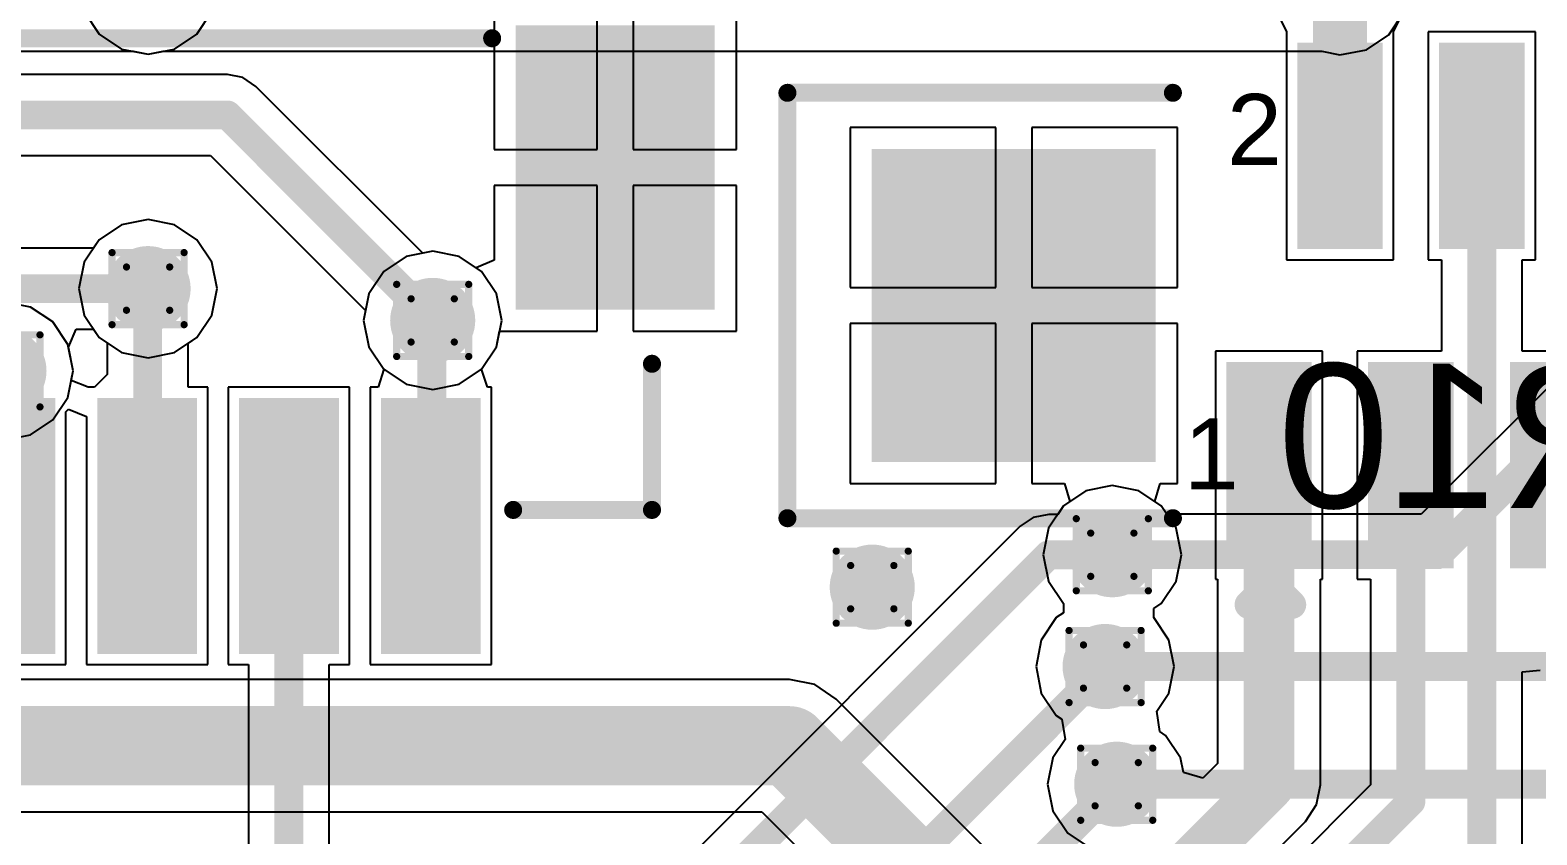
# Model space of a CAD drawing. Header units: inches. Extents: x -8 to 210, y -39 to 109.
# Drawn here: x 34.7 to 45.33, y 49.46 to 55.13 of the extents above; entities that cross this region are included whole.
import ezdxf

# ---------------------------------------------------------------- set-up
doc = ezdxf.new("R2010")
doc.units = ezdxf.units.IN
for name, color, linetype in [('Bottom Layer', 5, 'Continuous'), ('Bottom Overlay', 54, 'Continuous'), ('Drill Drawing', 1, 'Continuous'), ('Top Layer', 1, 'Continuous'), ('Top Overlay', 2, 'Continuous'), ('Top Paste', 8, 'Continuous'), ('Top Solder', 216, 'Continuous'), ('Via Holes', 16, 'Continuous')]:
    doc.layers.add(name, color=color, linetype=linetype)
doc.styles.add('Arial', font='', dxfattribs={"height": 0.2})
doc.styles.get('Arial').set_extended_font_data('Arial')

# ---------------------------------------------------------------- blocks, each defined once
blk = doc.blocks.new('V________T______87')
at = {"layer": 'Top Layer'}
for points in [[(-4.39999755, 2.16249885), (-3.199997409999999, 2.16249885), (-3.199997409999999, 0.36249991), (-4.39999755, 0.36249991)], [(3.20000249, 2.16249885), (4.400002629999999, 2.16249885), (4.400002629999999, 0.36249991), (3.20000249, 0.36249991)], [(-2.74999704, -0.46249971), (-2.24999804, -0.46249971), (-2.24999804, -2.06249905), (-2.74999704, -2.06249905)], [(-1.7499965, -0.46249971), (-1.2499975, -0.46249971), (-1.2499975, -2.06249905), (-1.7499965, -2.06249905)], [(-0.7499959599999999, -0.46249971), (-0.24999696, -0.46249971), (-0.24999696, -2.06249905), (-0.7499959599999999, -2.06249905)], [(0.25000204, -0.46249971), (0.75000104, -0.46249971), (0.75000104, -2.06249905), (0.25000204, -2.06249905)], [(1.25000258, -0.46249971), (1.75000158, -0.46249971), (1.75000158, -2.06249905), (1.25000258, -2.06249905)], [(2.25000312, -0.46249971), (2.75000212, -0.46249971), (2.75000212, -2.06249905), (2.25000312, -2.06249905)]]:
    blk.add_hatch(color=1, dxfattribs=at).paths.add_polyline_path(points)
at = {"layer": 'Top Paste'}
for points in [[(-4.39999755, 2.16249885), (-3.199997409999999, 2.16249885), (-3.199997409999999, 0.36249991), (-4.39999755, 0.36249991)], [(3.20000249, 2.16249885), (4.400002629999999, 2.16249885), (4.400002629999999, 0.36249991), (3.20000249, 0.36249991)], [(-2.74999704, -0.46249971), (-2.24999804, -0.46249971), (-2.24999804, -2.06249905), (-2.74999704, -2.06249905)], [(-1.7499965, -0.46249971), (-1.2499975, -0.46249971), (-1.2499975, -2.06249905), (-1.7499965, -2.06249905)], [(-0.7499959599999999, -0.46249971), (-0.24999696, -0.46249971), (-0.24999696, -2.06249905), (-0.7499959599999999, -2.06249905)], [(0.25000204, -0.46249971), (0.75000104, -0.46249971), (0.75000104, -2.06249905), (0.25000204, -2.06249905)], [(1.25000258, -0.46249971), (1.75000158, -0.46249971), (1.75000158, -2.06249905), (1.25000258, -2.06249905)], [(2.25000312, -0.46249971), (2.75000212, -0.46249971), (2.75000212, -2.06249905), (2.25000312, -2.06249905)]]:
    blk.add_hatch(color=8, dxfattribs=at).paths.add_polyline_path(points)
at = {"layer": 'Top Solder'}
for points in [[(-4.50159755, 2.26409885), (-3.09839741, 2.26409885), (-3.09839741, 0.26089991), (-4.50159755, 0.26089991)], [(3.09840249, 2.26409885), (4.50160263, 2.26409885), (4.50160263, 0.26089991), (3.09840249, 0.26089991)], [(-2.85159704, -0.36089971), (-2.14839804, -0.36089971), (-2.14839804, -2.16409905), (-2.85159704, -2.16409905)], [(-1.8515965, -0.36089971), (-1.1483975, -0.36089971), (-1.1483975, -2.16409905), (-1.8515965, -2.16409905)], [(-0.8515959599999999, -0.36089971), (-0.14839696, -0.36089971), (-0.14839696, -2.16409905), (-0.8515959599999999, -2.16409905)], [(0.14840204, -0.36089971), (0.8516010399999999, -0.36089971), (0.8516010399999999, -2.16409905), (0.14840204, -2.16409905)], [(1.14840258, -0.36089971), (1.85160158, -0.36089971), (1.85160158, -2.16409905), (1.14840258, -2.16409905)], [(2.14840312, -0.36089971), (2.85160212, -0.36089971), (2.85160212, -2.16409905), (2.14840312, -2.16409905)]]:
    blk.add_hatch(color=216, dxfattribs=at).paths.add_polyline_path(points)
at = {"layer": 'Top Overlay'}
for points in [[(-2.884398599999999, 2.1731986, 0.127, 0.127, 0), (2.9322014, 2.1731986, 0.127, 0.127, 0)], [(-4.0591994, -1.15000024, 0.127, 0.127, 0), (-4.0591994, -0.12040108, 0.127, 0.127, 0)], [(4.059204479999999, -1.15000024, 0.127, 0.127, 0), (4.059204479999999, -0.12040108, 0.127, 0.127, 0)], [(-4.0591994, -1.15000024, 0.127, 0.127, 0), (-3.08040024, -1.15000024, 0.127, 0.127, 0)], [(3.08040532, -1.15000024, 0.127, 0.127, 0), (4.059204479999999, -1.15000024, 0.127, 0.127, 0)], [(-3.1496, -1.4224, 0.127, 0.127, 0), (-3.0226, -1.5494, 0.127, 0.127, 0)], [(-3.1496, -1.6764, 0.127, 0.127, 0), (-3.1496, -1.4224, 0.127, 0.127, 0)], [(-3.1496, -1.6764, 0.127, 0.127, 0), (-3.0226, -1.5494, 0.127, 0.127, 0)]]:
    blk.add_lwpolyline(points, format="xyseb", dxfattribs=at)
for points in [[(-2.9161486, 2.1731986, 0.0635, 0.0635, 1), (-2.8526486, 2.1731986, 0.0635, 0.0635, 1)], [(2.9004514, 2.1731986, 0.0635, 0.0635, 1), (2.9639514, 2.1731986, 0.0635, 0.0635, 1)], [(-4.0909494, -0.12040108, 0.0635, 0.0635, 1), (-4.0274494, -0.12040108, 0.0635, 0.0635, 1)], [(4.02745448, -0.12040108, 0.0635, 0.0635, 1), (4.09095448, -0.12040108, 0.0635, 0.0635, 1)], [(-4.0909494, -1.15000024, 0.0635, 0.0635, 1), (-4.0274494, -1.15000024, 0.0635, 0.0635, 1)], [(-4.0909494, -1.15000024, 0.0635, 0.0635, 1), (-4.0274494, -1.15000024, 0.0635, 0.0635, 1)], [(-3.11215024, -1.15000024, 0.0635, 0.0635, 1), (-3.04865024, -1.15000024, 0.0635, 0.0635, 1)], [(3.04865532, -1.15000024, 0.0635, 0.0635, 1), (3.11215532, -1.15000024, 0.0635, 0.0635, 1)], [(4.02745448, -1.15000024, 0.0635, 0.0635, 1), (4.09095448, -1.15000024, 0.0635, 0.0635, 1)], [(4.02745448, -1.15000024, 0.0635, 0.0635, 1), (4.09095448, -1.15000024, 0.0635, 0.0635, 1)], [(-3.18135, -1.4224, 0.0635, 0.0635, 1), (-3.11785, -1.4224, 0.0635, 0.0635, 1)], [(-3.18135, -1.4224, 0.0635, 0.0635, 1), (-3.11785, -1.4224, 0.0635, 0.0635, 1)], [(-3.05435, -1.5494, 0.0635, 0.0635, 1), (-2.99085, -1.5494, 0.0635, 0.0635, 1)], [(-3.05435, -1.5494, 0.0635, 0.0635, 1), (-2.99085, -1.5494, 0.0635, 0.0635, 1)], [(-3.18135, -1.6764, 0.0635, 0.0635, 1), (-3.11785, -1.6764, 0.0635, 0.0635, 1)], [(-3.18135, -1.6764, 0.0635, 0.0635, 1), (-3.11785, -1.6764, 0.0635, 0.0635, 1)]]:
    blk.add_lwpolyline(points, format="xyseb", close=True, dxfattribs=at)
blk = doc.blocks.new('F0503_ZV_18_20T_R_88')
at = {"layer": 'Top Layer'}
for points in [[(-3.94999972, 1.75000158), (-3.55000052, 1.75000158), (-3.55000052, 0.50000154), (-3.94999972, 0.50000154)], [(-2.94999918, 1.75000158), (-2.54999998, 1.75000158), (-2.54999998, 0.50000154), (-2.94999918, 0.50000154)], [(-6.95000007, 1.00000054), (-5.15000113, 1.00000054), (-5.15000113, -1.00000054), (-6.95000007, -1.00000054)], [(-4.44999872, -0.499999), (-4.04999952, -0.499999), (-4.04999952, -1.74999904), (-4.44999872, -1.74999904)], [(-4.44999872, -0.499999), (-4.04999952, -0.499999), (-4.04999952, -1.74999904), (-4.44999872, -1.74999904)], [(-3.44999818, -0.499999), (-3.04999898, -0.499999), (-3.04999898, -1.74999904), (-3.44999818, -1.74999904)], [(-2.44999764, -0.499999), (-2.04999844, -0.499999), (-2.04999844, -1.74999904), (-2.44999764, -1.74999904)]]:
    blk.add_hatch(color=1, dxfattribs=at).paths.add_polyline_path(points)
at = {"layer": 'Top Paste'}
for points in [[(-3.94999972, 1.75000158), (-3.55000052, 1.75000158), (-3.55000052, 0.50000154), (-3.94999972, 0.50000154)], [(-2.94999918, 1.75000158), (-2.54999998, 1.75000158), (-2.54999998, 0.50000154), (-2.94999918, 0.50000154)], [(-6.95000007, 1.00000054), (-5.15000113, 1.00000054), (-5.15000113, -1.00000054), (-6.95000007, -1.00000054)], [(-4.44999872, -0.499999), (-4.04999952, -0.499999), (-4.04999952, -1.74999904), (-4.44999872, -1.74999904)], [(-4.44999872, -0.499999), (-4.04999952, -0.499999), (-4.04999952, -1.74999904), (-4.44999872, -1.74999904)], [(-3.44999818, -0.499999), (-3.04999898, -0.499999), (-3.04999898, -1.74999904), (-3.44999818, -1.74999904)], [(-2.44999764, -0.499999), (-2.04999844, -0.499999), (-2.04999844, -1.74999904), (-2.44999764, -1.74999904)]]:
    blk.add_hatch(color=8, dxfattribs=at).paths.add_polyline_path(points)
at = {"layer": 'Top Solder'}
for points in [[(-4.05159972, 1.85160158), (-3.448400519999999, 1.85160158), (-3.448400519999999, 0.39840154), (-4.05159972, 0.39840154)], [(-3.05159918, 1.85160158), (-2.44839998, 1.85160158), (-2.44839998, 0.39840154), (-3.05159918, 0.39840154)], [(-7.05160007, 1.10160054), (-5.048401129999999, 1.10160054), (-5.048401129999999, -1.10160054), (-7.05160007, -1.10160054)], [(-4.551598719999999, -0.398399), (-3.94839952, -0.398399), (-3.94839952, -1.85159904), (-4.551598719999999, -1.85159904)], [(-4.551598719999999, -0.398399), (-3.94839952, -0.398399), (-3.94839952, -1.85159904), (-4.551598719999999, -1.85159904)], [(-3.55159818, -0.398399), (-2.94839898, -0.398399), (-2.94839898, -1.85159904), (-3.55159818, -1.85159904)], [(-2.55159764, -0.398399), (-1.94839844, -0.398399), (-1.94839844, -1.85159904), (-2.55159764, -1.85159904)]]:
    blk.add_hatch(color=216, dxfattribs=at).paths.add_polyline_path(points)
at = {"layer": 'Top Overlay'}
for points in [[(-7.6454, -1.4986, 0.127, 0.127, 0), (-7.6454, 1.4986, 0.127, 0.127, 0)], [(-7.6454, 1.4986, 0.127, 0.127, 0), (-4.9276, 1.4986, 0.127, 0.127, 0)], [(-7.6454, -1.4986, 0.127, 0.127, 0), (-4.9276, -1.4986, 0.127, 0.127, 0)], [(-4.39280046, -2.1082, 0.1999996, 0.1999996, 0), (-4.24040046, -1.9558, 0.1999996, 0.1999996, 0)], [(-4.24040046, -1.9558, 0.1999996, 0.1999996, 0), (-4.08800046, -2.1082, 0.1999996, 0.1999996, 0)], [(-4.39280046, -2.1082, 0.1999996, 0.1999996, 0), (-4.08800046, -2.1082, 0.1999996, 0.1999996, 0)]]:
    blk.add_lwpolyline(points, format="xyseb", dxfattribs=at)
for points in [[(-7.67715, 1.4986, 0.0635, 0.0635, 1), (-7.61365, 1.4986, 0.0635, 0.0635, 1)], [(-7.67715, 1.4986, 0.0635, 0.0635, 1), (-7.61365, 1.4986, 0.0635, 0.0635, 1)], [(-4.95935, 1.4986, 0.0635, 0.0635, 1), (-4.89585, 1.4986, 0.0635, 0.0635, 1)], [(-7.67715, -1.4986, 0.0635, 0.0635, 1), (-7.61365, -1.4986, 0.0635, 0.0635, 1)], [(-7.67715, -1.4986, 0.0635, 0.0635, 1), (-7.61365, -1.4986, 0.0635, 0.0635, 1)], [(-4.95935, -1.4986, 0.0635, 0.0635, 1), (-4.89585, -1.4986, 0.0635, 0.0635, 1)], [(-4.29040036, -1.9558, 0.0999998, 0.0999998, 1), (-4.19040056, -1.9558, 0.0999998, 0.0999998, 1)], [(-4.29040036, -1.9558, 0.0999998, 0.0999998, 1), (-4.19040056, -1.9558, 0.0999998, 0.0999998, 1)], [(-4.44280036, -2.1082, 0.0999998, 0.0999998, 1), (-4.34280056, -2.1082, 0.0999998, 0.0999998, 1)], [(-4.44280036, -2.1082, 0.0999998, 0.0999998, 1), (-4.34280056, -2.1082, 0.0999998, 0.0999998, 1)], [(-4.13800036, -2.1082, 0.0999998, 0.0999998, 1), (-4.03800056, -2.1082, 0.0999998, 0.0999998, 1)], [(-4.13800036, -2.1082, 0.0999998, 0.0999998, 1), (-4.03800056, -2.1082, 0.0999998, 0.0999998, 1)]]:
    blk.add_lwpolyline(points, format="xyseb", close=True, dxfattribs=at)
at = {"layer": 'Top Overlay', "style": 'Arial'}
for s, p in [('2', (-4.5466, 0.9905999999999999)), ('1', (-4.8514, -1.2954))]:
    blk.add_text(s, height=0.499999, dxfattribs=at).set_placement(p)

msp = doc.modelspace()

# ---------------------------------------------------------------- hatches: boundary and pattern name
at = {"layer": 'Bottom Layer'}
h = msp.add_hatch(color=5, dxfattribs=at)
edge = h.paths.add_edge_path()
edge.add_arc((35.5346, 53.3097994), 0.2999994, 0, 360)
h = msp.add_hatch(color=5, dxfattribs=at)
edge = h.paths.add_edge_path()
edge.add_arc((37.5412, 53.08599999999999), 0.2999994, 0, 360)
h = msp.add_hatch(color=5, dxfattribs=at)
edge = h.paths.add_edge_path()
edge.add_arc((34.5186, 52.7304), 0.2999994, 0, 360)
h = msp.add_hatch(color=5, dxfattribs=at)
edge = h.paths.add_edge_path()
edge.add_arc((42.33239691999999, 51.435), 0.2999994, 0, 360)
h = msp.add_hatch(color=5, dxfattribs=at)
edge = h.paths.add_edge_path()
edge.add_arc((40.64, 51.2064), 0.2999994, 0, 360)
h = msp.add_hatch(color=5, dxfattribs=at)
edge = h.paths.add_edge_path()
edge.add_arc((42.28159692, 50.64714026), 0.2999994, 0, 360)
h = msp.add_hatch(color=5, dxfattribs=at)
edge = h.paths.add_edge_path()
edge.add_arc((42.36347382, 49.81788614), 0.2999994, 0, 360)
at = {"layer": 'Top Layer'}
h = msp.add_hatch(color=1, dxfattribs=at)
edge = h.paths.add_edge_path()
edge.add_arc((35.5346, 53.3097994), 0.2999994, 0, 360)
h = msp.add_hatch(color=1, dxfattribs=at)
edge = h.paths.add_edge_path()
edge.add_arc((37.5412, 53.08599999999999), 0.2999994, 0, 360)
h = msp.add_hatch(color=1, dxfattribs=at)
edge = h.paths.add_edge_path()
edge.add_arc((34.5186, 52.7304), 0.2999994, 0, 360)
h = msp.add_hatch(color=1, dxfattribs=at)
edge = h.paths.add_edge_path()
edge.add_arc((42.33239691999999, 51.435), 0.2999994, 0, 360)
h = msp.add_hatch(color=1, dxfattribs=at)
edge = h.paths.add_edge_path()
edge.add_arc((40.64, 51.2064), 0.2999994, 0, 360)
h = msp.add_hatch(color=1, dxfattribs=at)
edge = h.paths.add_edge_path()
edge.add_arc((42.28159692, 50.64714026), 0.2999994, 0, 360)
h = msp.add_hatch(color=1, dxfattribs=at)
edge = h.paths.add_edge_path()
edge.add_arc((42.36347382, 49.81788614), 0.2999994, 0, 360)
at = {"layer": 'Via Holes'}
h = msp.add_hatch(color=7, dxfattribs=at)
edge = h.paths.add_edge_path()
edge.add_arc((35.5346, 53.3097994), 0.1499997, 0, 360)
h = msp.add_hatch(color=7, dxfattribs=at)
edge = h.paths.add_edge_path()
edge.add_arc((37.5412, 53.08599999999999), 0.1499997, 0, 360)
h = msp.add_hatch(color=7, dxfattribs=at)
edge = h.paths.add_edge_path()
edge.add_arc((42.33239691999999, 51.435), 0.1499997, 0, 360)
h = msp.add_hatch(color=7, dxfattribs=at)
edge = h.paths.add_edge_path()
edge.add_arc((40.64, 51.2064), 0.1499997, 0, 360)
h = msp.add_hatch(color=7, dxfattribs=at)
edge = h.paths.add_edge_path()
edge.add_arc((42.28159692, 50.64714026), 0.1499997, 0, 360)
h = msp.add_hatch(color=7, dxfattribs=at)
edge = h.paths.add_edge_path()
edge.add_arc((42.36347382, 49.81788614), 0.1499997, 0, 360)

# ---------------------------------------------------------------- linework, layer by layer
at = {"layer": 'Bottom Layer'}
for p, q in [((35.0845247, 55.26177162), (35.1901252, 55.1037252)), ((44.28187485999999, 55.09912526), (44.38747536, 55.25717167999999)), ((35.1901252, 55.1037252), (35.34817162, 54.9981247)), ((44.12382844, 54.99352475999999), (44.28187485999999, 55.09912526)), ((35.34817162, 54.9981247), (35.5346, 54.9610407)), ((35.5346, 54.9610407), (35.6401878, 54.98204396000001)), ((35.6401878, 54.98204396000001), (43.8086881, 54.98204396000001)), ((43.8086881, 54.98204396000001), (43.93740005999999, 54.95644076)), ((43.93740005999999, 54.95644076), (44.12382844, 54.99352475999999)), ((36.0933873, 54.81867369999999), (10.795, 54.81867369999999)), ((36.0934, 54.81867624), (36.0933873, 54.81867369999999)), ((36.20241679999999, 54.79698971999999), (36.0934, 54.81867624)), ((36.29483724, 54.73523724), (36.20241679999999, 54.79698971999999)), ((37.47089788, 53.55917405999999), (36.29483724, 54.73523724)), ((10.91299824, 54.2489263), (35.97539922, 54.2489263)), ((35.97539922, 54.2489263), (37.06802594, 53.15630211999999)), ((35.34817162, 53.7598747), (35.1901252, 53.6542742)), ((35.5346, 53.7969587), (35.34817162, 53.7598747)), ((35.72102838, 53.7598747), (35.5346, 53.7969587)), ((35.8790748, 53.6542742), (35.72102838, 53.7598747)), ((35.1901252, 53.6542742), (35.15030308, 53.59467309999999)), ((35.98467529999999, 53.49622778), (35.8790748, 53.6542742)), ((35.15030308, 53.59467309999999), (13.7112121, 53.59467309999999)), ((37.5412, 53.5731593), (37.47089788, 53.55917405999999)), ((37.72762838, 53.53607529999999), (37.5412, 53.5731593)), ((36.0217593, 53.3097994), (35.98467529999999, 53.49622778)), ((37.8856748, 53.4304748), (37.72762838, 53.53607529999999)), ((37.9912753, 53.27242838), (37.8856748, 53.4304748)), ((35.98467529999999, 53.12337101999999), (36.0217593, 53.3097994)), ((38.0283593, 53.08599999999999), (37.9912753, 53.27242838)), ((35.8790748, 52.9653246), (35.98467529999999, 53.12337101999999)), ((37.06802594, 53.15630211999999), (37.0540407, 53.08599999999999)), ((34.9724345, 52.89792316), (35.0266635, 53.0249257)), ((35.0266635, 53.0249257), (35.15030308, 53.0249257)), ((35.15030308, 53.0249257), (35.1901252, 52.9653246)), ((37.0540407, 53.08599999999999), (37.0911247, 52.89957162)), ((37.9912753, 52.89957162), (38.0283593, 53.08599999999999)), ((35.1901252, 52.9653246), (35.34817162, 52.85972409999999)), ((35.72102838, 52.85972409999999), (35.8790748, 52.9653246)), ((37.0911247, 52.89957162), (37.1967252, 52.7415252)), ((37.8856748, 52.7415252), (37.9912753, 52.89957162)), ((35.00575929999999, 52.7304), (34.9724345, 52.89792316)), ((35.34817162, 52.85972409999999), (35.5346, 52.8226401)), ((35.5346, 52.8226401), (35.72102838, 52.85972409999999)), ((45.66372629999999, 52.87380078), (44.50979922, 51.71987369999999)), ((34.9686753, 52.54397161999999), (35.00575929999999, 52.7304)), ((37.1967252, 52.7415252), (37.35477162, 52.6359247)), ((37.72762838, 52.6359247), (37.8856748, 52.7415252)), ((37.35477162, 52.6359247), (37.5412, 52.5988407)), ((37.5412, 52.5988407), (37.72762838, 52.6359247)), ((34.8630748, 52.3859252), (34.9686753, 52.54397161999999)), ((34.70502837999999, 52.28032469999999), (34.8630748, 52.3859252)), ((34.5186, 52.2432407), (34.70502837999999, 52.28032469999999)), ((42.14596854, 51.8850753), (41.98792212, 51.7794748)), ((42.33239691999999, 51.92215929999999), (42.14596854, 51.8850753)), ((42.5188253, 51.8850753), (42.33239691999999, 51.92215929999999)), ((42.67687172, 51.7794748), (42.5188253, 51.8850753)), ((41.98792212, 51.7794748), (41.88232162, 51.62142838)), ((42.71669384, 51.71987369999999), (42.67687172, 51.7794748)), ((44.50979922, 51.71987369999999), (42.71669384, 51.71987369999999)), ((41.88232162, 51.62142838), (41.84523762, 51.435)), ((41.84523762, 51.435), (41.88232162, 51.24857162)), ((41.88232162, 51.24857162), (41.98792212, 51.09052773999999)), ((41.93712212, 50.99161505999999), (41.83152162, 50.83356864)), ((41.98792212, 51.02555708), (41.93712212, 50.99161505999999)), ((41.98792212, 51.09052773999999), (41.98792212, 51.02555708)), ((41.83152162, 50.83356864), (41.79443762, 50.64714026)), ((41.79443762, 50.64714026), (41.83152162, 50.46071188)), ((40.0558, 50.55495604), (32.73048825999999, 50.55495604)), ((40.23419181999999, 50.51947224), (40.0558, 50.55495604)), ((40.38542088, 50.41842088), (40.23419181999999, 50.51947224)), ((41.83152162, 50.46071188), (41.93712212, 50.30266546)), ((43.72868826, 47.07515604), (40.38542088, 50.41842088)), ((41.93712212, 50.30266546), (41.97745478, 50.27571606)), ((41.97745478, 50.27571606), (41.9989254, 50.13232036)), ((41.9989254, 50.13232036), (41.91339852, 50.00431451999999)), ((41.91339852, 50.00431451999999), (41.87631452, 49.81788614)), ((41.87631452, 49.81788614), (41.91339852, 49.63145776)), ((32.6429878, 49.62264396), (39.86271428, 49.62264396)), ((39.86271428, 49.62264396), (43.20597912, 46.27937658)), ((41.91339852, 49.63145776), (42.01899902, 49.47341133999999)), ((42.01899902, 49.47341133999999), (42.17704544, 49.36781084))]:
    msp.add_line(p, q, dxfattribs=at)
for points in [[(10.795, 54.53379999999999, 0.2032, 0.2032, 0), (36.0934, 54.53379999999999, 0.2032, 0.2032, 0)], [(36.0934, 54.53379999999999, 0.2032, 0.2032, 0), (37.5412, 53.08599999999999, 0.2032, 0.2032, 0)], [(13.7111994, 53.3097994, 0.2032, 0.2032, 0), (35.5346, 53.3097994, 0.2032, 0.2032, 0)], [(44.62779999999999, 51.435, 0.2032, 0.2032, 0), (45.9486, 52.75579999999999, 0.2032, 0.2032, 0)], [(42.33239691999999, 51.435, 0.2032, 0.2032, 0), (44.62779999999999, 51.435, 0.2032, 0.2032, 0)], [(42.28159692, 50.64714026, 0.2032, 0.2032, 0), (45.83146027999999, 50.64714026, 0.2032, 0.2032, 0)], [(32.5374, 50.0888, 0.5588, 0.5588, 0), (40.0558, 50.0888, 0.5588, 0.5588, 0)], [(40.0558, 50.0888, 0.5588, 0.5588, 0), (43.5356, 46.60899999999999, 0.5588, 0.5588, 0)], [(42.36347382, 49.81788614, 0.2032, 0.2032, 0), (45.84699999999999, 49.81788614, 0.2032, 0.2032, 0)]]:
    msp.add_lwpolyline(points, format="xyseb", dxfattribs=at)
for points in [[(36.0426, 54.53379999999999, 0.1016, 0.1016, 1), (36.1442, 54.53379999999999, 0.1016, 0.1016, 1)], [(36.0426, 54.53379999999999, 0.1016, 0.1016, 1), (36.1442, 54.53379999999999, 0.1016, 0.1016, 1)], [(35.4838, 53.3097994, 0.1016, 0.1016, 1), (35.5854, 53.3097994, 0.1016, 0.1016, 1)], [(37.49039999999999, 53.08599999999999, 0.1016, 0.1016, 1), (37.592, 53.08599999999999, 0.1016, 0.1016, 1)], [(42.28159692, 51.435, 0.1016, 0.1016, 1), (42.38319692, 51.435, 0.1016, 0.1016, 1)], [(44.577, 51.435, 0.1016, 0.1016, 1), (44.6786, 51.435, 0.1016, 0.1016, 1)], [(44.577, 51.435, 0.1016, 0.1016, 1), (44.6786, 51.435, 0.1016, 0.1016, 1)], [(42.23079692, 50.64714026, 0.1016, 0.1016, 1), (42.33239691999999, 50.64714026, 0.1016, 0.1016, 1)], [(39.91609999999999, 50.0888, 0.2794, 0.2794, 1), (40.1955, 50.0888, 0.2794, 0.2794, 1)], [(39.91609999999999, 50.0888, 0.2794, 0.2794, 1), (40.1955, 50.0888, 0.2794, 0.2794, 1)], [(42.31267382, 49.81788614, 0.1016, 0.1016, 1), (42.41427382, 49.81788614, 0.1016, 0.1016, 1)]]:
    msp.add_lwpolyline(points, format="xyseb", close=True, dxfattribs=at)
at = {"layer": 'Drill Drawing'}
for points in [[(35.2806, 53.5637994, 0.0508, 0.0508, 0), (35.7886, 53.5637994, 0.0508, 0.0508, 0)], [(35.2806, 53.05579940000001, 0.0508, 0.0508, 0), (35.2806, 53.5637994, 0.0508, 0.0508, 0)], [(35.7886, 53.05579940000001, 0.0508, 0.0508, 0), (35.7886, 53.5637994, 0.0508, 0.0508, 0)], [(35.3822, 53.4621994, 0.0508, 0.0508, 0), (35.687, 53.4621994, 0.0508, 0.0508, 0)], [(35.3822, 53.1573994, 0.0508, 0.0508, 0), (35.3822, 53.4621994, 0.0508, 0.0508, 0)], [(35.687, 53.1573994, 0.0508, 0.0508, 0), (35.687, 53.4621994, 0.0508, 0.0508, 0)], [(37.2872, 53.34, 0.0508, 0.0508, 0), (37.79519999999999, 53.34, 0.0508, 0.0508, 0)], [(37.2872, 52.832, 0.0508, 0.0508, 0), (37.2872, 53.34, 0.0508, 0.0508, 0)], [(37.79519999999999, 52.832, 0.0508, 0.0508, 0), (37.79519999999999, 53.34, 0.0508, 0.0508, 0)], [(37.3888, 53.2384, 0.0508, 0.0508, 0), (37.6936, 53.2384, 0.0508, 0.0508, 0)], [(37.3888, 52.9336, 0.0508, 0.0508, 0), (37.3888, 53.2384, 0.0508, 0.0508, 0)], [(37.6936, 52.9336, 0.0508, 0.0508, 0), (37.6936, 53.2384, 0.0508, 0.0508, 0)], [(35.3822, 53.1573994, 0.0508, 0.0508, 0), (35.687, 53.1573994, 0.0508, 0.0508, 0)], [(34.26459999999999, 52.98439999999999, 0.0508, 0.0508, 0), (34.7726, 52.98439999999999, 0.0508, 0.0508, 0)], [(34.7726, 52.47639999999999, 0.0508, 0.0508, 0), (34.7726, 52.98439999999999, 0.0508, 0.0508, 0)], [(35.2806, 53.05579940000001, 0.0508, 0.0508, 0), (35.7886, 53.05579940000001, 0.0508, 0.0508, 0)], [(37.3888, 52.9336, 0.0508, 0.0508, 0), (37.6936, 52.9336, 0.0508, 0.0508, 0)], [(37.2872, 52.832, 0.0508, 0.0508, 0), (37.79519999999999, 52.832, 0.0508, 0.0508, 0)], [(34.26459999999999, 52.47639999999999, 0.0508, 0.0508, 0), (34.7726, 52.47639999999999, 0.0508, 0.0508, 0)], [(42.07839692, 51.689, 0.0508, 0.0508, 0), (42.58639692, 51.689, 0.0508, 0.0508, 0)], [(42.07839692, 51.181, 0.0508, 0.0508, 0), (42.07839692, 51.689, 0.0508, 0.0508, 0)], [(42.58639692, 51.181, 0.0508, 0.0508, 0), (42.58639692, 51.689, 0.0508, 0.0508, 0)], [(42.17999691999999, 51.5874, 0.0508, 0.0508, 0), (42.48479691999999, 51.5874, 0.0508, 0.0508, 0)], [(42.17999691999999, 51.2826, 0.0508, 0.0508, 0), (42.17999691999999, 51.5874, 0.0508, 0.0508, 0)], [(42.48479691999999, 51.2826, 0.0508, 0.0508, 0), (42.48479691999999, 51.5874, 0.0508, 0.0508, 0)], [(40.386, 51.46039999999999, 0.0508, 0.0508, 0), (40.894, 51.46039999999999, 0.0508, 0.0508, 0)], [(40.386, 50.95239999999999, 0.0508, 0.0508, 0), (40.386, 51.46039999999999, 0.0508, 0.0508, 0)], [(40.894, 50.95239999999999, 0.0508, 0.0508, 0), (40.894, 51.46039999999999, 0.0508, 0.0508, 0)], [(40.4876, 51.3588, 0.0508, 0.0508, 0), (40.7924, 51.3588, 0.0508, 0.0508, 0)], [(40.4876, 51.05399999999999, 0.0508, 0.0508, 0), (40.4876, 51.3588, 0.0508, 0.0508, 0)], [(40.7924, 51.05399999999999, 0.0508, 0.0508, 0), (40.7924, 51.3588, 0.0508, 0.0508, 0)], [(42.17999691999999, 51.2826, 0.0508, 0.0508, 0), (42.48479691999999, 51.2826, 0.0508, 0.0508, 0)], [(42.07839692, 51.181, 0.0508, 0.0508, 0), (42.58639692, 51.181, 0.0508, 0.0508, 0)], [(40.4876, 51.05399999999999, 0.0508, 0.0508, 0), (40.7924, 51.05399999999999, 0.0508, 0.0508, 0)], [(40.386, 50.95239999999999, 0.0508, 0.0508, 0), (40.894, 50.95239999999999, 0.0508, 0.0508, 0)], [(42.02759691999999, 50.90114025999999, 0.0508, 0.0508, 0), (42.53559692, 50.90114025999999, 0.0508, 0.0508, 0)], [(42.02759691999999, 50.39314026, 0.0508, 0.0508, 0), (42.02759691999999, 50.90114025999999, 0.0508, 0.0508, 0)], [(42.53559692, 50.39314026, 0.0508, 0.0508, 0), (42.53559692, 50.90114025999999, 0.0508, 0.0508, 0)], [(42.12919692, 50.79954026, 0.0508, 0.0508, 0), (42.43399692, 50.79954026, 0.0508, 0.0508, 0)], [(42.12919692, 50.49474026, 0.0508, 0.0508, 0), (42.12919692, 50.79954026, 0.0508, 0.0508, 0)], [(42.43399692, 50.49474026, 0.0508, 0.0508, 0), (42.43399692, 50.79954026, 0.0508, 0.0508, 0)], [(42.12919692, 50.49474026, 0.0508, 0.0508, 0), (42.43399692, 50.49474026, 0.0508, 0.0508, 0)], [(42.02759691999999, 50.39314026, 0.0508, 0.0508, 0), (42.53559692, 50.39314026, 0.0508, 0.0508, 0)], [(42.10947382, 50.07188614, 0.0508, 0.0508, 0), (42.61747382, 50.07188614, 0.0508, 0.0508, 0)], [(42.10947382, 49.56388613999999, 0.0508, 0.0508, 0), (42.10947382, 50.07188614, 0.0508, 0.0508, 0)], [(42.61747382, 49.56388613999999, 0.0508, 0.0508, 0), (42.61747382, 50.07188614, 0.0508, 0.0508, 0)], [(42.21107382, 49.97028614, 0.0508, 0.0508, 0), (42.51587382, 49.97028614, 0.0508, 0.0508, 0)], [(42.21107382, 49.66548614, 0.0508, 0.0508, 0), (42.21107382, 49.97028614, 0.0508, 0.0508, 0)], [(42.51587382, 49.66548614, 0.0508, 0.0508, 0), (42.51587382, 49.97028614, 0.0508, 0.0508, 0)], [(42.21107382, 49.66548614, 0.0508, 0.0508, 0), (42.51587382, 49.66548614, 0.0508, 0.0508, 0)], [(42.10947382, 49.56388613999999, 0.0508, 0.0508, 0), (42.61747382, 49.56388613999999, 0.0508, 0.0508, 0)]]:
    msp.add_lwpolyline(points, format="xyseb", dxfattribs=at)
for points in [[(35.2679, 53.5637994, 0.0254, 0.0254, 1), (35.2933, 53.5637994, 0.0254, 0.0254, 1)], [(35.2679, 53.5637994, 0.0254, 0.0254, 1), (35.2933, 53.5637994, 0.0254, 0.0254, 1)], [(35.7759, 53.5637994, 0.0254, 0.0254, 1), (35.8013, 53.5637994, 0.0254, 0.0254, 1)], [(35.7759, 53.5637994, 0.0254, 0.0254, 1), (35.8013, 53.5637994, 0.0254, 0.0254, 1)], [(35.3695, 53.4621994, 0.0254, 0.0254, 1), (35.3949, 53.4621994, 0.0254, 0.0254, 1)], [(35.3695, 53.4621994, 0.0254, 0.0254, 1), (35.3949, 53.4621994, 0.0254, 0.0254, 1)], [(35.6743, 53.4621994, 0.0254, 0.0254, 1), (35.6997, 53.4621994, 0.0254, 0.0254, 1)], [(35.6743, 53.4621994, 0.0254, 0.0254, 1), (35.6997, 53.4621994, 0.0254, 0.0254, 1)], [(37.2745, 53.34, 0.0254, 0.0254, 1), (37.29989999999999, 53.34, 0.0254, 0.0254, 1)], [(37.2745, 53.34, 0.0254, 0.0254, 1), (37.29989999999999, 53.34, 0.0254, 0.0254, 1)], [(37.7825, 53.34, 0.0254, 0.0254, 1), (37.8079, 53.34, 0.0254, 0.0254, 1)], [(37.7825, 53.34, 0.0254, 0.0254, 1), (37.8079, 53.34, 0.0254, 0.0254, 1)], [(37.3761, 53.2384, 0.0254, 0.0254, 1), (37.4015, 53.2384, 0.0254, 0.0254, 1)], [(37.3761, 53.2384, 0.0254, 0.0254, 1), (37.4015, 53.2384, 0.0254, 0.0254, 1)], [(37.6809, 53.2384, 0.0254, 0.0254, 1), (37.7063, 53.2384, 0.0254, 0.0254, 1)], [(37.6809, 53.2384, 0.0254, 0.0254, 1), (37.7063, 53.2384, 0.0254, 0.0254, 1)], [(35.3695, 53.1573994, 0.0254, 0.0254, 1), (35.3949, 53.1573994, 0.0254, 0.0254, 1)], [(35.3695, 53.1573994, 0.0254, 0.0254, 1), (35.3949, 53.1573994, 0.0254, 0.0254, 1)], [(35.6743, 53.1573994, 0.0254, 0.0254, 1), (35.6997, 53.1573994, 0.0254, 0.0254, 1)], [(35.6743, 53.1573994, 0.0254, 0.0254, 1), (35.6997, 53.1573994, 0.0254, 0.0254, 1)], [(34.7599, 52.98439999999999, 0.0254, 0.0254, 1), (34.7853, 52.98439999999999, 0.0254, 0.0254, 1)], [(34.7599, 52.98439999999999, 0.0254, 0.0254, 1), (34.7853, 52.98439999999999, 0.0254, 0.0254, 1)], [(35.2679, 53.05579940000001, 0.0254, 0.0254, 1), (35.2933, 53.05579940000001, 0.0254, 0.0254, 1)], [(35.2679, 53.05579940000001, 0.0254, 0.0254, 1), (35.2933, 53.05579940000001, 0.0254, 0.0254, 1)], [(35.7759, 53.05579940000001, 0.0254, 0.0254, 1), (35.8013, 53.05579940000001, 0.0254, 0.0254, 1)], [(35.7759, 53.05579940000001, 0.0254, 0.0254, 1), (35.8013, 53.05579940000001, 0.0254, 0.0254, 1)], [(37.3761, 52.9336, 0.0254, 0.0254, 1), (37.4015, 52.9336, 0.0254, 0.0254, 1)], [(37.3761, 52.9336, 0.0254, 0.0254, 1), (37.4015, 52.9336, 0.0254, 0.0254, 1)], [(37.6809, 52.9336, 0.0254, 0.0254, 1), (37.7063, 52.9336, 0.0254, 0.0254, 1)], [(37.6809, 52.9336, 0.0254, 0.0254, 1), (37.7063, 52.9336, 0.0254, 0.0254, 1)], [(37.2745, 52.832, 0.0254, 0.0254, 1), (37.29989999999999, 52.832, 0.0254, 0.0254, 1)], [(37.2745, 52.832, 0.0254, 0.0254, 1), (37.29989999999999, 52.832, 0.0254, 0.0254, 1)], [(37.7825, 52.832, 0.0254, 0.0254, 1), (37.8079, 52.832, 0.0254, 0.0254, 1)], [(37.7825, 52.832, 0.0254, 0.0254, 1), (37.8079, 52.832, 0.0254, 0.0254, 1)], [(34.7599, 52.47639999999999, 0.0254, 0.0254, 1), (34.7853, 52.47639999999999, 0.0254, 0.0254, 1)], [(34.7599, 52.47639999999999, 0.0254, 0.0254, 1), (34.7853, 52.47639999999999, 0.0254, 0.0254, 1)], [(42.06569692, 51.689, 0.0254, 0.0254, 1), (42.09109692, 51.689, 0.0254, 0.0254, 1)], [(42.06569692, 51.689, 0.0254, 0.0254, 1), (42.09109692, 51.689, 0.0254, 0.0254, 1)], [(42.57369692, 51.689, 0.0254, 0.0254, 1), (42.59909691999999, 51.689, 0.0254, 0.0254, 1)], [(42.57369692, 51.689, 0.0254, 0.0254, 1), (42.59909691999999, 51.689, 0.0254, 0.0254, 1)], [(42.16729692, 51.5874, 0.0254, 0.0254, 1), (42.19269692, 51.5874, 0.0254, 0.0254, 1)], [(42.16729692, 51.5874, 0.0254, 0.0254, 1), (42.19269692, 51.5874, 0.0254, 0.0254, 1)], [(42.47209692, 51.5874, 0.0254, 0.0254, 1), (42.49749692, 51.5874, 0.0254, 0.0254, 1)], [(42.47209692, 51.5874, 0.0254, 0.0254, 1), (42.49749692, 51.5874, 0.0254, 0.0254, 1)], [(40.37329999999999, 51.46039999999999, 0.0254, 0.0254, 1), (40.3987, 51.46039999999999, 0.0254, 0.0254, 1)], [(40.37329999999999, 51.46039999999999, 0.0254, 0.0254, 1), (40.3987, 51.46039999999999, 0.0254, 0.0254, 1)], [(40.8813, 51.46039999999999, 0.0254, 0.0254, 1), (40.9067, 51.46039999999999, 0.0254, 0.0254, 1)], [(40.8813, 51.46039999999999, 0.0254, 0.0254, 1), (40.9067, 51.46039999999999, 0.0254, 0.0254, 1)], [(40.4749, 51.3588, 0.0254, 0.0254, 1), (40.5003, 51.3588, 0.0254, 0.0254, 1)], [(40.4749, 51.3588, 0.0254, 0.0254, 1), (40.5003, 51.3588, 0.0254, 0.0254, 1)], [(40.7797, 51.3588, 0.0254, 0.0254, 1), (40.8051, 51.3588, 0.0254, 0.0254, 1)], [(40.7797, 51.3588, 0.0254, 0.0254, 1), (40.8051, 51.3588, 0.0254, 0.0254, 1)], [(42.16729692, 51.2826, 0.0254, 0.0254, 1), (42.19269692, 51.2826, 0.0254, 0.0254, 1)], [(42.16729692, 51.2826, 0.0254, 0.0254, 1), (42.19269692, 51.2826, 0.0254, 0.0254, 1)], [(42.47209692, 51.2826, 0.0254, 0.0254, 1), (42.49749692, 51.2826, 0.0254, 0.0254, 1)], [(42.47209692, 51.2826, 0.0254, 0.0254, 1), (42.49749692, 51.2826, 0.0254, 0.0254, 1)], [(42.06569692, 51.181, 0.0254, 0.0254, 1), (42.09109692, 51.181, 0.0254, 0.0254, 1)], [(42.06569692, 51.181, 0.0254, 0.0254, 1), (42.09109692, 51.181, 0.0254, 0.0254, 1)], [(42.57369692, 51.181, 0.0254, 0.0254, 1), (42.59909691999999, 51.181, 0.0254, 0.0254, 1)], [(42.57369692, 51.181, 0.0254, 0.0254, 1), (42.59909691999999, 51.181, 0.0254, 0.0254, 1)], [(40.4749, 51.05399999999999, 0.0254, 0.0254, 1), (40.5003, 51.05399999999999, 0.0254, 0.0254, 1)], [(40.4749, 51.05399999999999, 0.0254, 0.0254, 1), (40.5003, 51.05399999999999, 0.0254, 0.0254, 1)], [(40.7797, 51.05399999999999, 0.0254, 0.0254, 1), (40.8051, 51.05399999999999, 0.0254, 0.0254, 1)], [(40.7797, 51.05399999999999, 0.0254, 0.0254, 1), (40.8051, 51.05399999999999, 0.0254, 0.0254, 1)], [(40.37329999999999, 50.95239999999999, 0.0254, 0.0254, 1), (40.3987, 50.95239999999999, 0.0254, 0.0254, 1)], [(40.37329999999999, 50.95239999999999, 0.0254, 0.0254, 1), (40.3987, 50.95239999999999, 0.0254, 0.0254, 1)], [(40.8813, 50.95239999999999, 0.0254, 0.0254, 1), (40.9067, 50.95239999999999, 0.0254, 0.0254, 1)], [(40.8813, 50.95239999999999, 0.0254, 0.0254, 1), (40.9067, 50.95239999999999, 0.0254, 0.0254, 1)], [(42.01489692, 50.90114025999999, 0.0254, 0.0254, 1), (42.04029692, 50.90114025999999, 0.0254, 0.0254, 1)], [(42.01489692, 50.90114025999999, 0.0254, 0.0254, 1), (42.04029692, 50.90114025999999, 0.0254, 0.0254, 1)], [(42.52289692, 50.90114025999999, 0.0254, 0.0254, 1), (42.54829691999999, 50.90114025999999, 0.0254, 0.0254, 1)], [(42.52289692, 50.90114025999999, 0.0254, 0.0254, 1), (42.54829691999999, 50.90114025999999, 0.0254, 0.0254, 1)], [(42.11649692, 50.79954026, 0.0254, 0.0254, 1), (42.14189692, 50.79954026, 0.0254, 0.0254, 1)], [(42.11649692, 50.79954026, 0.0254, 0.0254, 1), (42.14189692, 50.79954026, 0.0254, 0.0254, 1)], [(42.42129692, 50.79954026, 0.0254, 0.0254, 1), (42.44669692, 50.79954026, 0.0254, 0.0254, 1)], [(42.42129692, 50.79954026, 0.0254, 0.0254, 1), (42.44669692, 50.79954026, 0.0254, 0.0254, 1)], [(42.11649692, 50.49474026, 0.0254, 0.0254, 1), (42.14189692, 50.49474026, 0.0254, 0.0254, 1)], [(42.11649692, 50.49474026, 0.0254, 0.0254, 1), (42.14189692, 50.49474026, 0.0254, 0.0254, 1)], [(42.42129692, 50.49474026, 0.0254, 0.0254, 1), (42.44669692, 50.49474026, 0.0254, 0.0254, 1)], [(42.42129692, 50.49474026, 0.0254, 0.0254, 1), (42.44669692, 50.49474026, 0.0254, 0.0254, 1)], [(42.01489692, 50.39314026, 0.0254, 0.0254, 1), (42.04029692, 50.39314026, 0.0254, 0.0254, 1)], [(42.01489692, 50.39314026, 0.0254, 0.0254, 1), (42.04029692, 50.39314026, 0.0254, 0.0254, 1)], [(42.52289692, 50.39314026, 0.0254, 0.0254, 1), (42.54829691999999, 50.39314026, 0.0254, 0.0254, 1)], [(42.52289692, 50.39314026, 0.0254, 0.0254, 1), (42.54829691999999, 50.39314026, 0.0254, 0.0254, 1)], [(42.09677382, 50.07188614, 0.0254, 0.0254, 1), (42.12217381999999, 50.07188614, 0.0254, 0.0254, 1)], [(42.09677382, 50.07188614, 0.0254, 0.0254, 1), (42.12217381999999, 50.07188614, 0.0254, 0.0254, 1)], [(42.60477382, 50.07188614, 0.0254, 0.0254, 1), (42.63017382, 50.07188614, 0.0254, 0.0254, 1)], [(42.60477382, 50.07188614, 0.0254, 0.0254, 1), (42.63017382, 50.07188614, 0.0254, 0.0254, 1)], [(42.19837382, 49.97028614, 0.0254, 0.0254, 1), (42.22377382, 49.97028614, 0.0254, 0.0254, 1)], [(42.19837382, 49.97028614, 0.0254, 0.0254, 1), (42.22377382, 49.97028614, 0.0254, 0.0254, 1)], [(42.50317382, 49.97028614, 0.0254, 0.0254, 1), (42.52857382, 49.97028614, 0.0254, 0.0254, 1)], [(42.50317382, 49.97028614, 0.0254, 0.0254, 1), (42.52857382, 49.97028614, 0.0254, 0.0254, 1)], [(42.19837382, 49.66548614, 0.0254, 0.0254, 1), (42.22377382, 49.66548614, 0.0254, 0.0254, 1)], [(42.19837382, 49.66548614, 0.0254, 0.0254, 1), (42.22377382, 49.66548614, 0.0254, 0.0254, 1)], [(42.50317382, 49.66548614, 0.0254, 0.0254, 1), (42.52857382, 49.66548614, 0.0254, 0.0254, 1)], [(42.50317382, 49.66548614, 0.0254, 0.0254, 1), (42.52857382, 49.66548614, 0.0254, 0.0254, 1)], [(42.09677382, 49.56388613999999, 0.0254, 0.0254, 1), (42.12217381999999, 49.56388613999999, 0.0254, 0.0254, 1)], [(42.09677382, 49.56388613999999, 0.0254, 0.0254, 1), (42.12217381999999, 49.56388613999999, 0.0254, 0.0254, 1)], [(42.60477382, 49.56388613999999, 0.0254, 0.0254, 1), (42.63017382, 49.56388613999999, 0.0254, 0.0254, 1)], [(42.60477382, 49.56388613999999, 0.0254, 0.0254, 1), (42.63017382, 49.56388613999999, 0.0254, 0.0254, 1)]]:
    msp.add_lwpolyline(points, format="xyseb", close=True, dxfattribs=at)
at = {"layer": 'Top Layer'}
for p, q in [((35.8790748, 55.1037252), (35.98467529999999, 55.26177162)), ((37.97400076, 55.31719695999999), (37.97400076, 54.29019876)), ((38.70099956, 54.29019876), (38.70099956, 55.31719695999999)), ((38.95499956, 55.31719695999999), (38.95499956, 54.29019876)), ((39.68199836, 54.29019876), (39.68199836, 55.31719695999999)), ((43.50894015999999, 55.22481969999999), (43.55960046, 55.11880009999999)), ((44.31519966, 55.11880009999999), (44.36585995999999, 55.22481969999999)), ((35.72102838, 54.9981247), (35.8790748, 55.1037252)), ((43.55960046, 55.11880009999999), (43.55960046, 53.5132026)), ((44.31519966, 53.5132026), (44.31519966, 55.11880009999999)), ((45.3152002, 55.11880264), (44.559601, 55.11880264)), ((44.559601, 55.11880264), (44.559601, 53.5132026)), ((45.3152002, 53.5132026), (45.3152002, 55.11880264)), ((34.10208826, 54.98204396000001), (35.4290122, 54.98204396000001)), ((35.4290122, 54.98204396000001), (35.5346, 54.9610407)), ((35.5346, 54.9610407), (35.72102838, 54.9981247)), ((41.51039958, 54.4450016), (40.48340138, 54.4450016)), ((40.48340138, 54.4450016), (40.48340138, 53.31800106)), ((41.51039958, 53.31800106), (41.51039958, 54.4450016)), ((42.79139778, 54.4450016), (41.76439958, 54.4450016)), ((41.76439958, 54.4450016), (41.76439958, 53.31800106)), ((42.79139778, 53.31800106), (42.79139778, 54.4450016)), ((37.97400076, 54.29019876), (38.70099956, 54.29019876)), ((38.95499956, 54.29019876), (39.68199836, 54.29019876)), ((38.70099956, 54.03619876), (37.97400076, 54.03619876)), ((37.97400076, 54.03619876), (37.97400076, 53.50947896)), ((38.70099956, 53.00920056), (38.70099956, 54.03619876)), ((39.68199836, 54.03619876), (38.95499956, 54.03619876)), ((38.95499956, 54.03619876), (38.95499956, 53.00920056)), ((39.68199836, 53.00920056), (39.68199836, 54.03619876)), ((35.34817162, 53.7598747), (35.1901252, 53.6542742)), ((35.5346, 53.7969587), (35.34817162, 53.7598747)), ((35.72102838, 53.7598747), (35.5346, 53.7969587)), ((35.8790748, 53.6542742), (35.72102838, 53.7598747)), ((35.1901252, 53.6542742), (35.0845247, 53.49622778)), ((35.98467529999999, 53.49622778), (35.8790748, 53.6542742)), ((37.5412, 53.5731593), (37.35477162, 53.53607529999999)), ((37.72762838, 53.53607529999999), (37.5412, 53.5731593)), ((35.0845247, 53.49622778), (35.0474407, 53.3097994)), ((36.0217593, 53.3097994), (35.98467529999999, 53.49622778)), ((37.35477162, 53.53607529999999), (37.1967252, 53.4304748)), ((37.84700075999999, 53.45631676), (37.72762838, 53.53607529999999)), ((37.97400076, 53.50947896), (37.84700075999999, 53.45631676)), ((43.55960046, 53.5132026), (44.31519966, 53.5132026)), ((44.559601, 53.5132026), (44.6525269, 53.5132026)), ((44.6525269, 53.5132026), (44.6525269, 52.86880205999999)), ((45.2222743, 52.86880205999999), (45.2222743, 53.5132026)), ((45.2222743, 53.5132026), (45.3152002, 53.5132026)), ((37.1967252, 53.4304748), (37.0911247, 53.27242838)), ((35.0474407, 53.3097994), (35.0845247, 53.12337101999999)), ((35.98467529999999, 53.12337101999999), (36.0217593, 53.3097994)), ((37.0911247, 53.27242838), (37.0540407, 53.08599999999999)), ((40.48340138, 53.31800106), (41.51039958, 53.31800106)), ((41.76439958, 53.31800106), (42.79139778, 53.31800106)), ((34.70502837999999, 53.1804753), (34.5186, 53.2175593)), ((34.8630748, 53.0748748), (34.70502837999999, 53.1804753)), ((35.0845247, 53.12337101999999), (35.1901252, 52.9653246)), ((35.8790748, 52.9653246), (35.98467529999999, 53.12337101999999)), ((34.9686753, 52.91682837999999), (34.8630748, 53.0748748)), ((37.0540407, 53.08599999999999), (37.0911247, 52.89957162)), ((37.9912753, 52.89957162), (38.01308374, 53.00920056)), ((38.01308374, 53.00920056), (38.70099956, 53.00920056)), ((38.95499956, 53.00920056), (39.68199836, 53.00920056)), ((41.51039958, 53.06400106), (40.48340138, 53.06400106)), ((40.48340138, 53.06400106), (40.48340138, 51.93700052)), ((41.51039958, 51.93700052), (41.51039958, 53.06400106)), ((42.79139778, 53.06400106), (41.76439958, 53.06400106)), ((41.76439958, 53.06400106), (41.76439958, 51.93700052)), ((42.79139778, 51.93700052), (42.79139778, 53.06400106)), ((35.00575929999999, 52.7304), (34.9686753, 52.91682837999999)), ((35.1901252, 52.9653246), (35.24642684, 52.9277072)), ((35.24642684, 52.9277072), (35.24642684, 52.70580263999999)), ((35.81617424, 52.92329776), (35.8790748, 52.9653246)), ((35.81617424, 52.61599839999999), (35.81617424, 52.92329776)), ((37.0911247, 52.89957162), (37.1967252, 52.74152774)), ((37.8856748, 52.74152774), (37.9912753, 52.89957162)), ((43.81520066, 52.86880205999999), (43.05960146, 52.86880205999999)), ((43.05960146, 52.86880205999999), (43.05960146, 52.0509246)), ((43.81520066, 51.26320201999999), (43.81520066, 52.86880205999999)), ((44.6525269, 52.86880205999999), (44.059602, 52.86880205999999)), ((44.059602, 52.86880205999999), (44.059602, 51.26320201999999)), ((45.81520174, 52.86880205999999), (45.2222743, 52.86880205999999)), ((34.99206108, 52.66153806), (35.00575929999999, 52.7304)), ((35.24642684, 52.70580263999999), (35.1566226, 52.61600094)), ((37.1967252, 52.74152774), (37.15599375999999, 52.61599839999999)), ((37.92640624, 52.61599839999999), (37.8856748, 52.74152774)), ((35.1124901, 52.61600348), (34.99206108, 52.66153806)), ((35.1566226, 52.61600094), (35.1124901, 52.61600348)), ((35.95579804, 52.61599839999999), (35.81617424, 52.61599839999999)), ((35.95579804, 50.6604016), (35.95579804, 52.61599839999999)), ((36.95579858, 52.61599839999999), (36.10019958, 52.61599839999999)), ((36.10019958, 52.61599839999999), (36.10019958, 50.6604016)), ((36.95579858, 50.6604016), (36.95579858, 52.61599839999999)), ((37.15599375999999, 52.61599839999999), (37.10020012, 52.61599839999999)), ((37.10020012, 52.61599839999999), (37.10020012, 50.6604016)), ((37.95579911999999, 52.61599839999999), (37.92640624, 52.61599839999999)), ((37.95579911999999, 50.6604016), (37.95579911999999, 52.61599839999999)), ((34.95580003999999, 52.44296852), (34.97319904, 52.46048182)), ((34.95580003999999, 50.6604016), (34.95580003999999, 52.44296852)), ((34.97319904, 52.46048182), (35.10019904, 52.40812226)), ((35.10019904, 52.40812226), (35.10019904, 50.6604016)), ((43.05960146, 52.0509246), (43.05313208, 52.01840244)), ((43.05313208, 52.01840244), (43.05960146, 51.98588028)), ((43.05960146, 51.98588028), (43.05960146, 51.26320201999999)), ((40.48340138, 51.93700052), (41.51039958, 51.93700052)), ((41.76439958, 51.93700052), (41.99508237999999, 51.93700052)), ((41.99508237999999, 51.93700052), (42.03360656, 51.81000051999999)), ((42.63118728, 51.81000051999999), (42.66971145999999, 51.93700052)), ((42.66971145999999, 51.93700052), (42.79139778, 51.93700052)), ((41.98792212, 51.7794748), (41.94772662, 51.71931489999999)), ((42.03360656, 51.81000051999999), (41.98792212, 51.7794748)), ((42.67687172, 51.7794748), (42.63118728, 51.81000051999999)), ((42.78247222, 51.62142838), (42.67687172, 51.7794748)), ((41.68259888, 51.63587081999999), (36.57009958, 46.52337405999999)), ((41.68260395999999, 51.63587843999999), (41.68259888, 51.63587081999999)), ((41.7750244, 51.69763091999999), (41.68260395999999, 51.63587843999999)), ((41.8840412, 51.71931743999999), (41.7750244, 51.69763091999999)), ((41.8840539, 51.71931489999999), (41.8840412, 51.71931743999999)), ((41.94772662, 51.71931489999999), (41.8840539, 51.71931489999999)), ((42.81955622, 51.435), (42.78247222, 51.62142838)), ((42.78247222, 51.24857162), (42.81955622, 51.435)), ((42.67687172, 51.0905252), (42.78247222, 51.24857162)), ((43.05960146, 51.26320201999999), (43.07483384, 51.26320201999999)), ((43.07483384, 51.26320201999999), (43.07483384, 49.96298109999999)), ((43.79996828, 49.81281376), (43.79996828, 51.26320201999999)), ((43.79996828, 51.26320201999999), (43.81520066, 51.26320201999999)), ((44.059602, 51.26320201999999), (44.1525279, 51.26320201999999)), ((44.1525279, 51.26320201999999), (44.1525279, 49.81319984)), ((42.62607172, 51.05658318), (42.67687172, 51.0905252)), ((42.62607172, 50.99161252), (42.62607172, 51.05658318)), ((42.73167222, 50.83356864), (42.62607172, 50.99161252)), ((42.76875622, 50.64714026), (42.73167222, 50.83356864)), ((34.15900204, 50.6604016), (34.95580003999999, 50.6604016)), ((35.10019904, 50.6604016), (35.95579804, 50.6604016)), ((36.10019958, 50.6604016), (36.24172584, 50.6604016)), ((36.24172584, 50.6604016), (36.24172584, 47.80703418)), ((36.81147324, 47.8051622), (36.81147324, 50.6604016)), ((36.81147324, 50.6604016), (36.95579858, 50.6604016)), ((37.10020012, 50.6604016), (37.95579911999999, 50.6604016)), ((42.73167222, 50.46071188), (42.76875622, 50.64714026)), ((45.2222743, 50.609627), (45.3492743, 50.6221365)), ((45.2222743, 49.2300133), (45.2222743, 50.609627)), ((42.64614534, 50.33270604), (42.73167222, 50.46071188)), ((42.66761596, 50.18931034), (42.64614534, 50.33270604)), ((42.70794862, 50.16236094), (42.66761596, 50.18931034)), ((42.81354912, 50.00431451999999), (42.70794862, 50.16236094)), ((42.83395802, 49.90171376), (42.81354912, 50.00431451999999)), ((43.07483384, 49.96298109999999), (42.97176318, 49.85991044)), ((42.97176318, 49.85991044), (42.83395802, 49.90171376)), ((44.1525279, 49.81319984), (43.46601162, 49.12668356)), ((43.77236864, 49.67405101999999), (43.79997081999999, 49.81280106)), ((43.79997081999999, 49.81280106), (43.79996828, 49.81281376)), ((43.69377596, 49.55642615999999), (43.77236864, 49.67405101999999)), ((43.32811502, 49.19076522), (43.69376834, 49.55642108)), ((43.69376834, 49.55642108), (43.69377596, 49.55642615999999))]:
    msp.add_line(p, q, dxfattribs=at)
for points in [[(43.93740005999999, 54.31600262, 0.3809999999999999, 0.3809999999999999, 0), (43.93740005999999, 55.44360005999999, 0.3809999999999999, 0.3809999999999999, 0)], [(44.9374006, 49.2300006, 0.2032, 0.2032, 0), (44.9374006, 54.31600262, 0.2032, 0.2032, 0)], [(35.53130054, 53.30649993999999, 0.2032, 0.2032, 0), (35.5346, 53.3097994, 0.2032, 0.2032, 0)], [(35.53130054, 51.641502, 0.2032, 0.2032, 0), (35.53130054, 53.30649993999999, 0.2032, 0.2032, 0)], [(37.53460107999999, 53.07940108, 0.2032, 0.2032, 0), (37.5412, 53.08599999999999, 0.2032, 0.2032, 0)], [(37.53460107999999, 51.6579993, 0.2032, 0.2032, 0), (37.53460107999999, 53.07940108, 0.2032, 0.2032, 0)], [(43.38980146, 52.01840244, 0.3048, 0.3048, 0), (43.43740106, 52.06600203999999, 0.3048, 0.3048, 0)], [(43.43740106, 49.81280106, 0.3556, 0.3556, 0), (43.43740106, 52.06600203999999, 0.3556, 0.3556, 0)], [(44.43740159999999, 49.6952016, 0.2032, 0.2032, 0), (44.43740159999999, 52.06600203999999, 0.2032, 0.2032, 0)], [(35.52799854, 51.6382, 0.2032, 0.2032, 0), (35.53130054, 51.641502, 0.2032, 0.2032, 0)], [(36.52659954, 51.63680046, 0.2032, 0.2032, 0), (36.52799907999999, 51.6382, 0.2032, 0.2032, 0)], [(36.52659954, 47.42319954, 0.2032, 0.2032, 0), (36.52659954, 51.63680046, 0.2032, 0.2032, 0)], [(37.53460107999999, 51.6579993, 0.2032, 0.2032, 0), (37.5412, 51.65140037999999, 0.2032, 0.2032, 0)], [(36.4998, 46.0502, 0.2032, 0.2032, 0), (41.8840412, 51.43444119999999, 0.2032, 0.2032, 0)], [(41.8840412, 51.43444119999999, 0.2032, 0.2032, 0), (42.33183812, 51.43444119999999, 0.2032, 0.2032, 0)], [(42.33183812, 51.43444119999999, 0.2032, 0.2032, 0), (42.33239691999999, 51.435, 0.2032, 0.2032, 0)], [(40.64, 51.2064, 0.2032, 0.2032, 0), (40.6908, 51.25719999999999, 0.2032, 0.2032, 0)], [(36.4998, 44.8564, 0.2032, 0.2032, 0), (42.28159692, 50.63819691999999, 0.2032, 0.2032, 0)], [(42.77359999999999, 49.149, 0.3556, 0.3556, 0), (43.43740106, 49.81280106, 0.3556, 0.3556, 0)], [(36.79238768, 44.2468, 0.2032, 0.2032, 0), (42.36347382, 49.81788614, 0.2032, 0.2032, 0)], [(38.3032, 43.561, 0.2032, 0.2032, 0), (44.43740159999999, 49.6952016, 0.2032, 0.2032, 0)]]:
    msp.add_lwpolyline(points, format="xyseb", dxfattribs=at)
for points in [[(43.84215005999999, 54.31600262, 0.1905, 0.1905, 1), (44.03265006, 54.31600262, 0.1905, 0.1905, 1)], [(44.88660059999999, 54.31600262, 0.1016, 0.1016, 1), (44.98820059999999, 54.31600262, 0.1016, 0.1016, 1)], [(35.48050053999999, 53.30649993999999, 0.1016, 0.1016, 1), (35.58210053999999, 53.30649993999999, 0.1016, 0.1016, 1)], [(35.48050053999999, 53.30649993999999, 0.1016, 0.1016, 1), (35.58210053999999, 53.30649993999999, 0.1016, 0.1016, 1)], [(35.4838, 53.3097994, 0.1016, 0.1016, 1), (35.5854, 53.3097994, 0.1016, 0.1016, 1)], [(37.48380108, 53.07940108, 0.1016, 0.1016, 1), (37.58540108, 53.07940108, 0.1016, 0.1016, 1)], [(37.48380108, 53.07940108, 0.1016, 0.1016, 1), (37.58540108, 53.07940108, 0.1016, 0.1016, 1)], [(37.49039999999999, 53.08599999999999, 0.1016, 0.1016, 1), (37.592, 53.08599999999999, 0.1016, 0.1016, 1)], [(43.31360145999999, 52.01840244, 0.1524, 0.1524, 1), (43.46600145999999, 52.01840244, 0.1524, 0.1524, 1)], [(43.34850106, 52.06600203999999, 0.1778, 0.1778, 1), (43.52630106, 52.06600203999999, 0.1778, 0.1778, 1)], [(43.36120106, 52.06600203999999, 0.1524, 0.1524, 1), (43.51360106, 52.06600203999999, 0.1524, 0.1524, 1)], [(44.3866016, 52.06600203999999, 0.1016, 0.1016, 1), (44.4882016, 52.06600203999999, 0.1016, 0.1016, 1)], [(35.47719854, 51.6382, 0.1016, 0.1016, 1), (35.57879853999999, 51.6382, 0.1016, 0.1016, 1)], [(35.48050053999999, 51.641502, 0.1016, 0.1016, 1), (35.58210053999999, 51.641502, 0.1016, 0.1016, 1)], [(35.48050053999999, 51.641502, 0.1016, 0.1016, 1), (35.58210053999999, 51.641502, 0.1016, 0.1016, 1)], [(36.47579954, 51.63680046, 0.1016, 0.1016, 1), (36.57739953999999, 51.63680046, 0.1016, 0.1016, 1)], [(36.47579954, 51.63680046, 0.1016, 0.1016, 1), (36.57739953999999, 51.63680046, 0.1016, 0.1016, 1)], [(36.47719908, 51.6382, 0.1016, 0.1016, 1), (36.57879908, 51.6382, 0.1016, 0.1016, 1)], [(37.48380108, 51.6579993, 0.1016, 0.1016, 1), (37.58540108, 51.6579993, 0.1016, 0.1016, 1)], [(37.48380108, 51.6579993, 0.1016, 0.1016, 1), (37.58540108, 51.6579993, 0.1016, 0.1016, 1)], [(37.49039999999999, 51.65140037999999, 0.1016, 0.1016, 1), (37.592, 51.65140037999999, 0.1016, 0.1016, 1)], [(41.8332412, 51.43444119999999, 0.1016, 0.1016, 1), (41.9348412, 51.43444119999999, 0.1016, 0.1016, 1)], [(41.8332412, 51.43444119999999, 0.1016, 0.1016, 1), (41.9348412, 51.43444119999999, 0.1016, 0.1016, 1)], [(42.28103812, 51.43444119999999, 0.1016, 0.1016, 1), (42.38263812, 51.43444119999999, 0.1016, 0.1016, 1)], [(42.28103812, 51.43444119999999, 0.1016, 0.1016, 1), (42.38263812, 51.43444119999999, 0.1016, 0.1016, 1)], [(42.28159692, 51.435, 0.1016, 0.1016, 1), (42.38319692, 51.435, 0.1016, 0.1016, 1)], [(40.5892, 51.2064, 0.1016, 0.1016, 1), (40.6908, 51.2064, 0.1016, 0.1016, 1)], [(40.64, 51.25719999999999, 0.1016, 0.1016, 1), (40.7416, 51.25719999999999, 0.1016, 0.1016, 1)], [(42.23079692, 50.63819691999999, 0.1016, 0.1016, 1), (42.33239691999999, 50.63819691999999, 0.1016, 0.1016, 1)], [(43.34850106, 49.81280106, 0.1778, 0.1778, 1), (43.52630106, 49.81280106, 0.1778, 0.1778, 1)], [(43.34850106, 49.81280106, 0.1778, 0.1778, 1), (43.52630106, 49.81280106, 0.1778, 0.1778, 1)], [(42.31267382, 49.81788614, 0.1016, 0.1016, 1), (42.41427382, 49.81788614, 0.1016, 0.1016, 1)], [(44.3866016, 49.6952016, 0.1016, 0.1016, 1), (44.4882016, 49.6952016, 0.1016, 0.1016, 1)], [(44.3866016, 49.6952016, 0.1016, 0.1016, 1), (44.4882016, 49.6952016, 0.1016, 0.1016, 1)]]:
    msp.add_lwpolyline(points, format="xyseb", close=True, dxfattribs=at)

# ---------------------------------------------------------------- block references
for name, p in [('V________T______87', (35.027997, 52.90069937999999)), ('F0503_ZV_18_20T_R_88', (47.68740018, 53.19100106))]:
    msp.add_blockref(name, p)

# ---------------------------------------------------------------- texts
at = {"layer": 'Bottom Overlay', "style": 'Arial', "text_generation_flag": 2}
msp.add_text('R10', height=1.016, dxfattribs=at).set_placement((46.10058852, 51.76536509999999))

doc.saveas('drawing.dxf')
